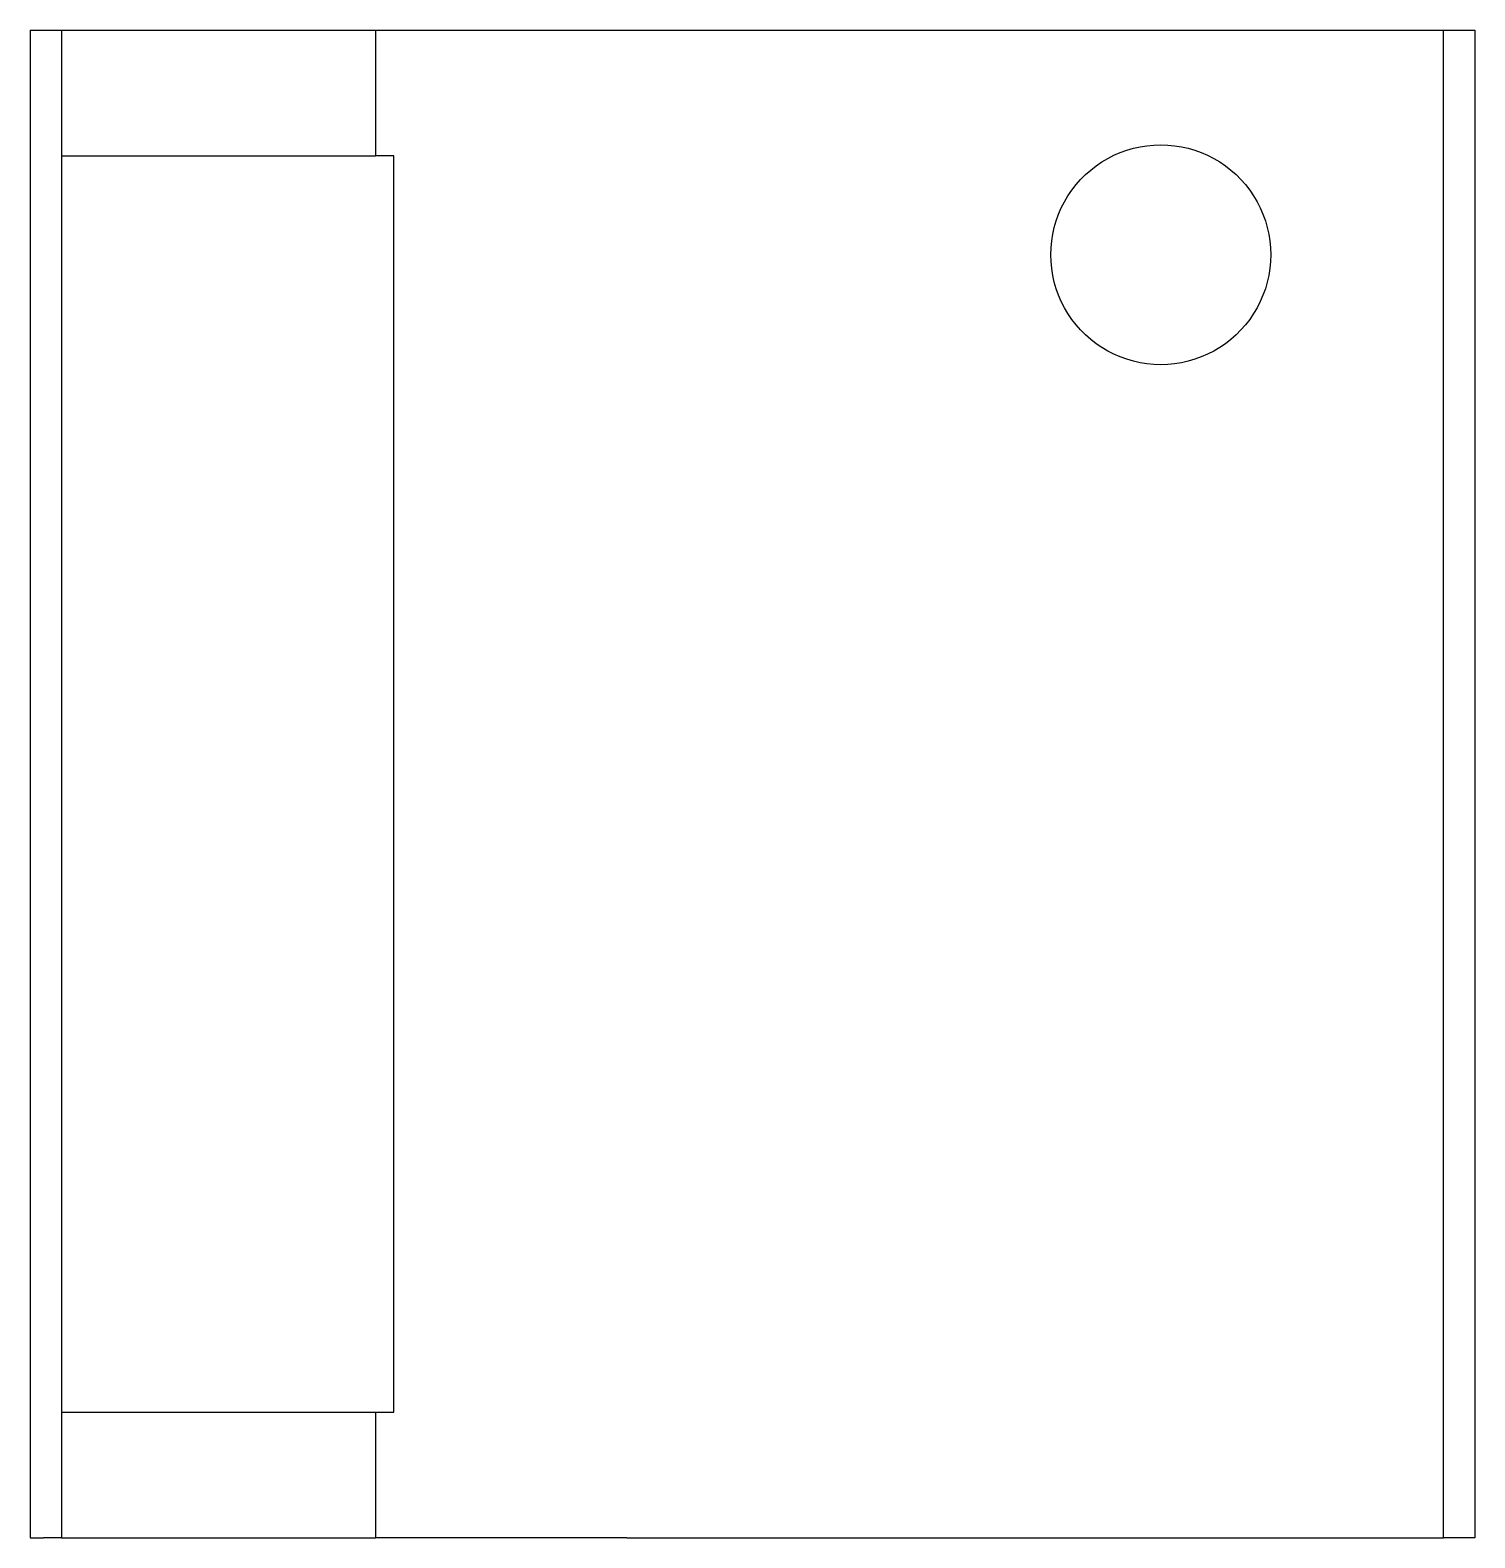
# Model space of a CAD drawing. Header units: metres. Extents: x -46 to 0, y 0 to 48.
import ezdxf

# ---------------------------------------------------------------- set-up
doc = ezdxf.new("R2010")
doc.units = ezdxf.units.M

msp = doc.modelspace()

# ---------------------------------------------------------------- linework, layer by layer
for points in [[(-46, 48), (-46, 47.04), (-46, 46.08), (-46, 45.12), (-46, 44.16), (-46, 43.2), (-46, 42.24), (-46, 41.28), (-46, 40.32), (-46, 39.36), (-46, 38.4), (-46, 37.44), (-46, 36.48), (-46, 35.52), (-46, 34.56), (-46, 33.6), (-46, 32.64), (-46, 31.68), (-46, 30.72), (-46, 29.76), (-46, 28.8), (-46, 27.84), (-46, 26.88), (-46, 25.92), (-46, 24.96), (-46, 24), (-46, 23.04), (-46, 22.08), (-46, 21.12), (-46, 20.16), (-46, 19.2), (-46, 18.24), (-46, 17.28), (-46, 16.32), (-46, 15.36), (-46, 14.4), (-46, 13.44), (-46, 12.48), (-46, 11.52), (-46, 10.56), (-46, 9.6), (-46, 8.64), (-46, 7.68), (-46, 6.72), (-46, 5.76), (-46, 4.8), (-46, 3.84), (-46, 2.88), (-46, 1.92), (-46, 0.96), (-46, 0)], [(-46, 48), (-45.999, 48), (-45.999, 48), (-45.998, 48), (-45.997, 48), (-45.995, 48), (-45.993, 48), (-45.991, 48), (-45.988, 48), (-45.985, 48), (-45.982, 48), (-45.979, 48), (-45.975, 48), (-45.97, 48), (-45.966, 48), (-45.961, 48), (-45.955, 48), (-45.95, 48), (-45.944, 48), (-45.937, 48), (-45.93, 48), (-45.923, 48), (-45.916, 48), (-45.908, 48), (-45.9, 48), (-45.892, 48), (-45.883, 48), (-45.873, 48), (-45.864, 48), (-45.854, 48), (-45.844, 48), (-45.834, 48), (-45.823, 48), (-45.812, 48), (-45.8, 48), (-45.788, 48), (-45.776, 48), (-45.764, 48), (-45.751, 48), (-45.738, 48), (-45.724, 48), (-45.71, 48), (-45.696, 48), (-45.682, 48), (-45.667, 48), (-45.652, 48), (-45.636, 48), (-45.621, 48), (-45.604, 48), (-45.588, 48), (-45.571, 48)], [(-45.571, 48), (-45.55, 48), (-45.528, 48), (-45.506, 48), (-45.485, 48), (-45.465, 48), (-45.444, 48), (-45.424, 48), (-45.405, 48), (-45.386, 48), (-45.368, 48), (-45.35, 48), (-45.332, 48), (-45.315, 48), (-45.298, 48), (-45.282, 48), (-45.267, 48), (-45.251, 48), (-45.236, 48), (-45.222, 48), (-45.208, 48), (-45.194, 48), (-45.181, 48), (-45.169, 48), (-45.156, 48), (-45.144, 48), (-45.133, 48), (-45.123, 48), (-45.112, 48), (-45.102, 48), (-45.093, 48), (-45.084, 48), (-45.075, 48), (-45.067, 48), (-45.06, 48), (-45.052, 48), (-45.046, 48), (-45.04, 48), (-45.034, 48), (-45.028, 48), (-45.024, 48), (-45.019, 48), (-45.015, 48), (-45.011, 48), (-45.009, 48), (-45.006, 48), (-45.004, 48), (-45.002, 48), (-45.002, 48), (-45.001, 48), (-45, 48)], [(-45, 48), (-45, 47.92), (-45, 47.84), (-45, 47.76), (-45, 47.68), (-45, 47.6), (-45, 47.52), (-45, 47.44), (-45, 47.36), (-45, 47.28), (-45, 47.2), (-45, 47.12), (-45, 47.04), (-45, 46.96), (-45, 46.88), (-45, 46.8), (-45, 46.72), (-45, 46.64), (-45, 46.56), (-45, 46.48), (-45, 46.4), (-45, 46.32), (-45, 46.24), (-45, 46.16), (-45, 46.08), (-45, 46), (-45, 45.92), (-45, 45.84), (-45, 45.76), (-45, 45.68), (-45, 45.6), (-45, 45.52), (-45, 45.44), (-45, 45.36), (-45, 45.28), (-45, 45.2), (-45, 45.12), (-45, 45.04), (-45, 44.96), (-45, 44.88), (-45, 44.8), (-45, 44.72), (-45, 44.64), (-45, 44.56), (-45, 44.48), (-45, 44.4), (-45, 44.32), (-45, 44.24), (-45, 44.16), (-45, 44.08), (-45, 44)], [(-45, 48), (-44.965, 48), (-44.93, 48), (-44.895, 48), (-44.83, 48), (-44.727, 48), (-44.623, 48), (-44.52, 48), (-44.362, 48), (-44.195, 48), (-44.028, 48), (-43.846, 48), (-43.624, 48), (-43.402, 48), (-43.181, 48), (-42.928, 48), (-42.662, 48), (-42.397, 48), (-42.127, 48), (-41.831, 48), (-41.535, 48), (-41.239, 48), (-40.935, 48), (-40.623, 48), (-40.312, 48), (-40, 48), (-39.688, 48), (-39.377, 48), (-39.065, 48), (-38.761, 48), (-38.465, 48), (-38.169, 48), (-37.873, 48), (-37.603, 48), (-37.338, 48), (-37.072, 48), (-36.819, 48), (-36.598, 48), (-36.376, 48), (-36.154, 48), (-35.972, 48), (-35.805, 48), (-35.638, 48), (-35.48, 48), (-35.377, 48), (-35.273, 48), (-35.17, 48), (-35.105, 48), (-35.07, 48), (-35.035, 48), (-35, 48)], [(-35, 48), (-35, 47.92), (-35, 47.84), (-35, 47.76), (-35, 47.68), (-35, 47.6), (-35, 47.52), (-35, 47.44), (-35, 47.36), (-35, 47.28), (-35, 47.2), (-35, 47.12), (-35, 47.04), (-35, 46.96), (-35, 46.88), (-35, 46.8), (-35, 46.72), (-35, 46.64), (-35, 46.56), (-35, 46.48), (-35, 46.4), (-35, 46.32), (-35, 46.24), (-35, 46.16), (-35, 46.08), (-35, 46), (-35, 45.92), (-35, 45.84), (-35, 45.76), (-35, 45.68), (-35, 45.6), (-35, 45.52), (-35, 45.44), (-35, 45.36), (-35, 45.28), (-35, 45.2), (-35, 45.12), (-35, 45.04), (-35, 44.96), (-35, 44.88), (-35, 44.8), (-35, 44.72), (-35, 44.64), (-35, 44.56), (-35, 44.48), (-35, 44.4), (-35, 44.32), (-35, 44.24), (-35, 44.16), (-35, 44.08), (-35, 44)], [(-35, 48), (-34.986, 48), (-34.972, 48), (-34.958, 48), (-34.932, 48), (-34.89, 48), (-34.848, 48), (-34.805, 48), (-34.74, 48), (-34.67, 48), (-34.601, 48), (-34.524, 48), (-34.427, 48), (-34.331, 48), (-34.235, 48), (-34.121, 48), (-33.999, 48), (-33.878, 48), (-33.753, 48), (-33.608, 48), (-33.462, 48), (-33.317, 48), (-33.159, 48), (-32.992, 48), (-32.824, 48), (-32.657, 48), (-32.47, 48), (-32.282, 48), (-32.095, 48), (-31.9, 48), (-31.695, 48), (-31.49, 48), (-31.286, 48), (-31.068, 48), (-30.848, 48), (-30.628, 48), (-30.405, 48), (-30.173, 48), (-29.941, 48), (-29.709, 48), (-29.47, 48), (-29.228, 48), (-28.987, 48), (-28.745, 48), (-28.497, 48), (-28.249, 48), (-28.002, 48), (-27.752, 48), (-27.502, 48), (-27.251, 48), (-27, 48)], [(-27, 48), (-26.48, 48), (-25.96, 48), (-25.44, 48), (-24.92, 48), (-24.4, 48), (-23.88, 48), (-23.36, 48), (-22.84, 48), (-22.32, 48), (-21.8, 48), (-21.28, 48), (-20.76, 48), (-20.24, 48), (-19.72, 48), (-19.2, 48), (-18.68, 48), (-18.16, 48), (-17.64, 48), (-17.12, 48), (-16.6, 48), (-16.08, 48), (-15.56, 48), (-15.04, 48), (-14.52, 48), (-14, 48), (-13.48, 48), (-12.96, 48), (-12.44, 48), (-11.92, 48), (-11.4, 48), (-10.88, 48), (-10.36, 48), (-9.84, 48), (-9.32, 48), (-8.8, 48), (-8.28, 48), (-7.76, 48), (-7.24, 48), (-6.72, 48), (-6.2, 48), (-5.68, 48), (-5.16, 48), (-4.64, 48), (-4.12, 48), (-3.6, 48), (-3.08, 48), (-2.56, 48), (-2.04, 48), (-1.52, 48), (-1, 48)], [(-1, 0), (-1, 0.96), (-1, 1.92), (-1, 2.88), (-1, 3.84), (-1, 4.8), (-1, 5.76), (-1, 6.72), (-1, 7.68), (-1, 8.64), (-1, 9.6), (-1, 10.56), (-1, 11.52), (-1, 12.48), (-1, 13.44), (-1, 14.4), (-1, 15.36), (-1, 16.32), (-1, 17.28), (-1, 18.24), (-1, 19.2), (-1, 20.16), (-1, 21.12), (-1, 22.08), (-1, 23.04), (-1, 24), (-1, 24.96), (-1, 25.92), (-1, 26.88), (-1, 27.84), (-1, 28.8), (-1, 29.76), (-1, 30.72), (-1, 31.68), (-1, 32.64), (-1, 33.6), (-1, 34.56), (-1, 35.52), (-1, 36.48), (-1, 37.44), (-1, 38.4), (-1, 39.36), (-1, 40.32), (-1, 41.28), (-1, 42.24), (-1, 43.2), (-1, 44.16), (-1, 45.12), (-1, 46.08), (-1, 47.04), (-1, 48)], [(-1, 48), (-0.98, 48), (-0.96, 48), (-0.94, 48), (-0.92, 48), (-0.9, 48), (-0.88, 48), (-0.86, 48), (-0.84, 48), (-0.82, 48), (-0.8, 48), (-0.78, 48), (-0.76, 48), (-0.74, 48), (-0.72, 48), (-0.7, 48), (-0.68, 48), (-0.66, 48), (-0.64, 48), (-0.62, 48), (-0.6, 48), (-0.58, 48), (-0.56, 48), (-0.54, 48), (-0.52, 48), (-0.5, 48), (-0.48, 48), (-0.46, 48), (-0.44, 48), (-0.42, 48), (-0.4, 48), (-0.38, 48), (-0.36, 48), (-0.34, 48), (-0.32, 48), (-0.3, 48), (-0.28, 48), (-0.26, 48), (-0.24, 48), (-0.22, 48), (-0.2, 48), (-0.18, 48), (-0.16, 48), (-0.14, 48), (-0.12, 48), (-0.1, 48), (-0.08, 48), (-0.06, 48), (-0.04, 48), (-0.02, 48), (0, 48)], [(0, 48), (0, 47.04), (0, 46.08), (0, 45.12), (0, 44.16), (0, 43.2), (0, 42.24), (0, 41.28), (0, 40.32), (0, 39.36), (0, 38.4), (0, 37.44), (0, 36.48), (0, 35.52), (0, 34.56), (0, 33.6), (0, 32.64), (0, 31.68), (0, 30.72), (0, 29.76), (0, 28.8), (0, 27.84), (0, 26.88), (0, 25.92), (0, 24.96), (0, 24), (0, 23.04), (0, 22.08), (0, 21.12), (0, 20.16), (0, 19.2), (0, 18.24), (0, 17.28), (0, 16.32), (0, 15.36), (0, 14.4), (0, 13.44), (0, 12.48), (0, 11.52), (0, 10.56), (0, 9.6), (0, 8.64), (0, 7.68), (0, 6.72), (0, 5.76), (0, 4.8), (0, 3.84), (0, 2.88), (0, 1.92), (0, 0.96), (0, 0)], [(-13.5, 40.85), (-13.493, 41.07), (-13.472, 41.289), (-13.438, 41.506), (-13.39, 41.72), (-13.329, 41.932), (-13.254, 42.138), (-13.167, 42.34), (-13.067, 42.536), (-12.955, 42.725), (-12.832, 42.907), (-12.697, 43.081), (-12.551, 43.246), (-12.396, 43.401), (-12.231, 43.547), (-12.057, 43.682), (-11.875, 43.805), (-11.686, 43.917), (-11.49, 44.017), (-11.288, 44.104), (-11.082, 44.179), (-10.87, 44.24), (-10.656, 44.288), (-10.439, 44.322), (-10.22, 44.343), (-10, 44.35), (-9.78, 44.343), (-9.561, 44.322), (-9.344, 44.288), (-9.13, 44.24), (-8.918, 44.179), (-8.712, 44.104), (-8.51, 44.017), (-8.314, 43.917), (-8.125, 43.805), (-7.943, 43.682), (-7.769, 43.547), (-7.604, 43.401), (-7.449, 43.246), (-7.303, 43.081), (-7.168, 42.907), (-7.045, 42.725), (-6.933, 42.536), (-6.833, 42.34), (-6.746, 42.138), (-6.671, 41.932), (-6.61, 41.72), (-6.562, 41.506), (-6.528, 41.289), (-6.507, 41.07), (-6.5, 40.85)], [(-45, 44), (-45, 43.2), (-45, 42.4), (-45, 41.6), (-45, 40.8), (-45, 40), (-45, 39.2), (-45, 38.4), (-45, 37.6), (-45, 36.8), (-45, 36), (-45, 35.2), (-45, 34.4), (-45, 33.6), (-45, 32.8), (-45, 32), (-45, 31.2), (-45, 30.4), (-45, 29.6), (-45, 28.8), (-45, 28), (-45, 27.2), (-45, 26.4), (-45, 25.6), (-45, 24.8), (-45, 24), (-45, 23.2), (-45, 22.4), (-45, 21.6), (-45, 20.8), (-45, 20), (-45, 19.2), (-45, 18.4), (-45, 17.6), (-45, 16.8), (-45, 16), (-45, 15.2), (-45, 14.4), (-45, 13.6), (-45, 12.8), (-45, 12), (-45, 11.2), (-45, 10.4), (-45, 9.6), (-45, 8.8), (-45, 8), (-45, 7.2), (-45, 6.4), (-45, 5.6), (-45, 4.8), (-45, 4)], [(-45, 44), (-44.965, 44), (-44.93, 44), (-44.895, 44), (-44.83, 44), (-44.727, 44), (-44.623, 44), (-44.52, 44), (-44.362, 44), (-44.195, 44), (-44.028, 44), (-43.846, 44), (-43.624, 44), (-43.402, 44), (-43.181, 44), (-42.928, 44), (-42.662, 44), (-42.397, 44), (-42.127, 44), (-41.831, 44), (-41.535, 44), (-41.239, 44), (-40.935, 44), (-40.623, 44), (-40.312, 44), (-40, 44), (-39.688, 44), (-39.377, 44), (-39.065, 44), (-38.761, 44), (-38.465, 44), (-38.169, 44), (-37.873, 44), (-37.603, 44), (-37.338, 44), (-37.072, 44), (-36.819, 44), (-36.598, 44), (-36.376, 44), (-36.154, 44), (-35.972, 44), (-35.805, 44), (-35.638, 44), (-35.48, 44), (-35.377, 44), (-35.273, 44), (-35.17, 44), (-35.105, 44), (-35.07, 44), (-35.035, 44), (-35, 44)], [(-34.416, 44), (-34.438, 44), (-34.461, 44), (-34.483, 44), (-34.505, 44), (-34.525, 44), (-34.546, 44), (-34.567, 44), (-34.586, 44), (-34.605, 44), (-34.624, 44), (-34.643, 44), (-34.66, 44), (-34.678, 44), (-34.695, 44), (-34.712, 44), (-34.728, 44), (-34.743, 44), (-34.759, 44), (-34.773, 44), (-34.787, 44), (-34.802, 44), (-34.815, 44), (-34.828, 44), (-34.84, 44), (-34.853, 44), (-34.864, 44), (-34.875, 44), (-34.885, 44), (-34.896, 44), (-34.905, 44), (-34.914, 44), (-34.923, 44), (-34.931, 44), (-34.939, 44), (-34.946, 44), (-34.953, 44), (-34.959, 44), (-34.965, 44), (-34.971, 44), (-34.976, 44), (-34.98, 44), (-34.984, 44), (-34.988, 44), (-34.991, 44), (-34.993, 44), (-34.996, 44), (-34.997, 44), (-34.998, 44), (-34.999, 44), (-35, 44)], [(-34.416, 4), (-34.416, 4.8), (-34.416, 5.6), (-34.416, 6.4), (-34.416, 7.2), (-34.416, 8), (-34.416, 8.8), (-34.416, 9.6), (-34.416, 10.4), (-34.416, 11.2), (-34.416, 12), (-34.416, 12.8), (-34.416, 13.6), (-34.416, 14.4), (-34.416, 15.2), (-34.416, 16), (-34.416, 16.8), (-34.416, 17.6), (-34.416, 18.4), (-34.416, 19.2), (-34.416, 20), (-34.416, 20.8), (-34.416, 21.6), (-34.416, 22.4), (-34.416, 23.2), (-34.416, 24), (-34.416, 24.8), (-34.416, 25.6), (-34.416, 26.4), (-34.416, 27.2), (-34.416, 28), (-34.416, 28.8), (-34.416, 29.6), (-34.416, 30.4), (-34.416, 31.2), (-34.416, 32), (-34.416, 32.8), (-34.416, 33.6), (-34.416, 34.4), (-34.416, 35.2), (-34.416, 36), (-34.416, 36.8), (-34.416, 37.6), (-34.416, 38.4), (-34.416, 39.2), (-34.416, 40), (-34.416, 40.8), (-34.416, 41.6), (-34.416, 42.4), (-34.416, 43.2), (-34.416, 44)], [(-6.5, 40.85), (-6.507, 40.63), (-6.528, 40.411), (-6.562, 40.194), (-6.61, 39.98), (-6.671, 39.768), (-6.746, 39.562), (-6.833, 39.36), (-6.933, 39.164), (-7.045, 38.975), (-7.168, 38.793), (-7.303, 38.619), (-7.449, 38.454), (-7.604, 38.299), (-7.769, 38.153), (-7.943, 38.018), (-8.125, 37.895), (-8.314, 37.783), (-8.51, 37.683), (-8.712, 37.596), (-8.918, 37.521), (-9.13, 37.46), (-9.344, 37.412), (-9.561, 37.378), (-9.78, 37.357), (-10, 37.35), (-10.22, 37.357), (-10.439, 37.378), (-10.656, 37.412), (-10.87, 37.46), (-11.082, 37.521), (-11.288, 37.596), (-11.49, 37.683), (-11.686, 37.783), (-11.875, 37.895), (-12.057, 38.018), (-12.231, 38.153), (-12.396, 38.299), (-12.551, 38.454), (-12.697, 38.619), (-12.832, 38.793), (-12.955, 38.975), (-13.067, 39.164), (-13.167, 39.36), (-13.254, 39.562), (-13.329, 39.768), (-13.39, 39.98), (-13.438, 40.194), (-13.472, 40.411), (-13.493, 40.63), (-13.5, 40.85)], [(-45, 4), (-45, 3.92), (-45, 3.84), (-45, 3.76), (-45, 3.68), (-45, 3.6), (-45, 3.52), (-45, 3.44), (-45, 3.36), (-45, 3.28), (-45, 3.2), (-45, 3.12), (-45, 3.04), (-45, 2.96), (-45, 2.88), (-45, 2.8), (-45, 2.72), (-45, 2.64), (-45, 2.56), (-45, 2.48), (-45, 2.4), (-45, 2.32), (-45, 2.24), (-45, 2.16), (-45, 2.08), (-45, 2), (-45, 1.92), (-45, 1.84), (-45, 1.76), (-45, 1.68), (-45, 1.6), (-45, 1.52), (-45, 1.44), (-45, 1.36), (-45, 1.28), (-45, 1.2), (-45, 1.12), (-45, 1.04), (-45, 0.96), (-45, 0.88), (-45, 0.8), (-45, 0.72), (-45, 0.64), (-45, 0.56), (-45, 0.48), (-45, 0.4), (-45, 0.32), (-45, 0.24), (-45, 0.16), (-45, 0.08), (-45, 0)], [(-45, 4), (-44.965, 4), (-44.93, 4), (-44.895, 4), (-44.83, 4), (-44.727, 4), (-44.623, 4), (-44.52, 4), (-44.362, 4), (-44.195, 4), (-44.028, 4), (-43.846, 4), (-43.624, 4), (-43.402, 4), (-43.181, 4), (-42.928, 4), (-42.662, 4), (-42.397, 4), (-42.127, 4), (-41.831, 4), (-41.535, 4), (-41.239, 4), (-40.935, 4), (-40.623, 4), (-40.312, 4), (-40, 4), (-39.688, 4), (-39.377, 4), (-39.065, 4), (-38.761, 4), (-38.465, 4), (-38.169, 4), (-37.873, 4), (-37.603, 4), (-37.338, 4), (-37.072, 4), (-36.819, 4), (-36.598, 4), (-36.376, 4), (-36.154, 4), (-35.972, 4), (-35.805, 4), (-35.638, 4), (-35.48, 4), (-35.377, 4), (-35.273, 4), (-35.17, 4), (-35.105, 4), (-35.07, 4), (-35.035, 4), (-35, 4)], [(-35, 4), (-35, 3.92), (-35, 3.84), (-35, 3.76), (-35, 3.68), (-35, 3.6), (-35, 3.52), (-35, 3.44), (-35, 3.36), (-35, 3.28), (-35, 3.2), (-35, 3.12), (-35, 3.04), (-35, 2.96), (-35, 2.88), (-35, 2.8), (-35, 2.72), (-35, 2.64), (-35, 2.56), (-35, 2.48), (-35, 2.4), (-35, 2.32), (-35, 2.24), (-35, 2.16), (-35, 2.08), (-35, 2), (-35, 1.92), (-35, 1.84), (-35, 1.76), (-35, 1.68), (-35, 1.6), (-35, 1.52), (-35, 1.44), (-35, 1.36), (-35, 1.28), (-35, 1.2), (-35, 1.12), (-35, 1.04), (-35, 0.96), (-35, 0.88), (-35, 0.8), (-35, 0.72), (-35, 0.64), (-35, 0.56), (-35, 0.48), (-35, 0.4), (-35, 0.32), (-35, 0.24), (-35, 0.16), (-35, 0.08), (-35, 0)], [(-35, 4), (-34.999, 4), (-34.998, 4), (-34.997, 4), (-34.996, 4), (-34.993, 4), (-34.991, 4), (-34.988, 4), (-34.984, 4), (-34.98, 4), (-34.976, 4), (-34.971, 4), (-34.965, 4), (-34.959, 4), (-34.953, 4), (-34.946, 4), (-34.939, 4), (-34.931, 4), (-34.923, 4), (-34.914, 4), (-34.905, 4), (-34.896, 4), (-34.885, 4), (-34.875, 4), (-34.864, 4), (-34.853, 4), (-34.84, 4), (-34.828, 4), (-34.815, 4), (-34.802, 4), (-34.787, 4), (-34.773, 4), (-34.759, 4), (-34.743, 4), (-34.728, 4), (-34.712, 4), (-34.695, 4), (-34.678, 4), (-34.66, 4), (-34.643, 4), (-34.624, 4), (-34.605, 4), (-34.586, 4), (-34.567, 4), (-34.546, 4), (-34.525, 4), (-34.505, 4), (-34.483, 4), (-34.461, 4), (-34.438, 4), (-34.416, 4)], [(-46, 0), (-45.999, 0), (-45.999, 0), (-45.998, 0), (-45.997, 0), (-45.995, 0), (-45.993, 0), (-45.991, 0), (-45.988, 0), (-45.985, 0), (-45.982, 0), (-45.979, 0), (-45.975, 0), (-45.97, 0), (-45.966, 0), (-45.961, 0), (-45.955, 0), (-45.95, 0), (-45.944, 0), (-45.937, 0), (-45.93, 0), (-45.923, 0), (-45.916, 0), (-45.908, 0), (-45.9, 0), (-45.892, 0), (-45.883, 0), (-45.873, 0), (-45.864, 0), (-45.854, 0), (-45.844, 0), (-45.834, 0), (-45.823, 0), (-45.812, 0), (-45.8, 0), (-45.788, 0), (-45.776, 0), (-45.764, 0), (-45.751, 0), (-45.738, 0), (-45.724, 0), (-45.71, 0), (-45.696, 0), (-45.682, 0), (-45.667, 0), (-45.652, 0), (-45.636, 0), (-45.621, 0), (-45.604, 0), (-45.588, 0), (-45.571, 0)], [(-45, 0), (-45.001, 0), (-45.002, 0), (-45.002, 0), (-45.004, 0), (-45.006, 0), (-45.009, 0), (-45.011, 0), (-45.015, 0), (-45.019, 0), (-45.024, 0), (-45.028, 0), (-45.034, 0), (-45.04, 0), (-45.046, 0), (-45.052, 0), (-45.06, 0), (-45.067, 0), (-45.075, 0), (-45.084, 0), (-45.093, 0), (-45.102, 0), (-45.112, 0), (-45.123, 0), (-45.133, 0), (-45.144, 0), (-45.156, 0), (-45.169, 0), (-45.181, 0), (-45.194, 0), (-45.208, 0), (-45.222, 0), (-45.236, 0), (-45.251, 0), (-45.267, 0), (-45.282, 0), (-45.298, 0), (-45.315, 0), (-45.332, 0), (-45.35, 0), (-45.368, 0), (-45.386, 0), (-45.405, 0), (-45.424, 0), (-45.444, 0), (-45.465, 0), (-45.485, 0), (-45.506, 0), (-45.528, 0), (-45.55, 0), (-45.571, 0)], [(-45, 0), (-44.965, 0), (-44.93, 0), (-44.895, 0), (-44.83, 0), (-44.727, 0), (-44.623, 0), (-44.52, 0), (-44.362, 0), (-44.195, 0), (-44.028, 0), (-43.846, 0), (-43.624, 0), (-43.402, 0), (-43.181, 0), (-42.928, 0), (-42.662, 0), (-42.397, 0), (-42.127, 0), (-41.831, 0), (-41.535, 0), (-41.239, 0), (-40.935, 0), (-40.623, 0), (-40.312, 0), (-40, 0), (-39.688, 0), (-39.377, 0), (-39.065, 0), (-38.761, 0), (-38.465, 0), (-38.169, 0), (-37.873, 0), (-37.603, 0), (-37.338, 0), (-37.072, 0), (-36.819, 0), (-36.598, 0), (-36.376, 0), (-36.154, 0), (-35.972, 0), (-35.805, 0), (-35.638, 0), (-35.48, 0), (-35.377, 0), (-35.273, 0), (-35.17, 0), (-35.105, 0), (-35.07, 0), (-35.035, 0), (-35, 0)], [(-27, 0), (-27.251, 0), (-27.502, 0), (-27.752, 0), (-28.002, 0), (-28.249, 0), (-28.497, 0), (-28.745, 0), (-28.987, 0), (-29.228, 0), (-29.47, 0), (-29.709, 0), (-29.941, 0), (-30.173, 0), (-30.405, 0), (-30.628, 0), (-30.848, 0), (-31.068, 0), (-31.286, 0), (-31.49, 0), (-31.695, 0), (-31.9, 0), (-32.095, 0), (-32.282, 0), (-32.47, 0), (-32.657, 0), (-32.824, 0), (-32.992, 0), (-33.159, 0), (-33.317, 0), (-33.462, 0), (-33.608, 0), (-33.753, 0), (-33.878, 0), (-33.999, 0), (-34.121, 0), (-34.235, 0), (-34.331, 0), (-34.427, 0), (-34.524, 0), (-34.601, 0), (-34.67, 0), (-34.74, 0), (-34.805, 0), (-34.848, 0), (-34.89, 0), (-34.932, 0), (-34.958, 0), (-34.972, 0), (-34.986, 0), (-35, 0)], [(-27, 0), (-26.48, 0), (-25.96, 0), (-25.44, 0), (-24.92, 0), (-24.4, 0), (-23.88, 0), (-23.36, 0), (-22.84, 0), (-22.32, 0), (-21.8, 0), (-21.28, 0), (-20.76, 0), (-20.24, 0), (-19.72, 0), (-19.2, 0), (-18.68, 0), (-18.16, 0), (-17.64, 0), (-17.12, 0), (-16.6, 0), (-16.08, 0), (-15.56, 0), (-15.04, 0), (-14.52, 0), (-14, 0), (-13.48, 0), (-12.96, 0), (-12.44, 0), (-11.92, 0), (-11.4, 0), (-10.88, 0), (-10.36, 0), (-9.84, 0), (-9.32, 0), (-8.8, 0), (-8.28, 0), (-7.76, 0), (-7.24, 0), (-6.72, 0), (-6.2, 0), (-5.68, 0), (-5.16, 0), (-4.64, 0), (-4.12, 0), (-3.6, 0), (-3.08, 0), (-2.56, 0), (-2.04, 0), (-1.52, 0), (-1, 0)], [(0, 0), (-0.02, 0), (-0.04, 0), (-0.06, 0), (-0.08, 0), (-0.1, 0), (-0.12, 0), (-0.14, 0), (-0.16, 0), (-0.18, 0), (-0.2, 0), (-0.22, 0), (-0.24, 0), (-0.26, 0), (-0.28, 0), (-0.3, 0), (-0.32, 0), (-0.34, 0), (-0.36, 0), (-0.38, 0), (-0.4, 0), (-0.42, 0), (-0.44, 0), (-0.46, 0), (-0.48, 0), (-0.5, 0), (-0.52, 0), (-0.54, 0), (-0.56, 0), (-0.58, 0), (-0.6, 0), (-0.62, 0), (-0.64, 0), (-0.66, 0), (-0.68, 0), (-0.7, 0), (-0.72, 0), (-0.74, 0), (-0.76, 0), (-0.78, 0), (-0.8, 0), (-0.82, 0), (-0.84, 0), (-0.86, 0), (-0.88, 0), (-0.9, 0), (-0.92, 0), (-0.94, 0), (-0.96, 0), (-0.98, 0), (-1, 0)]]:
    msp.add_lwpolyline(points)

doc.saveas('drawing.dxf')
